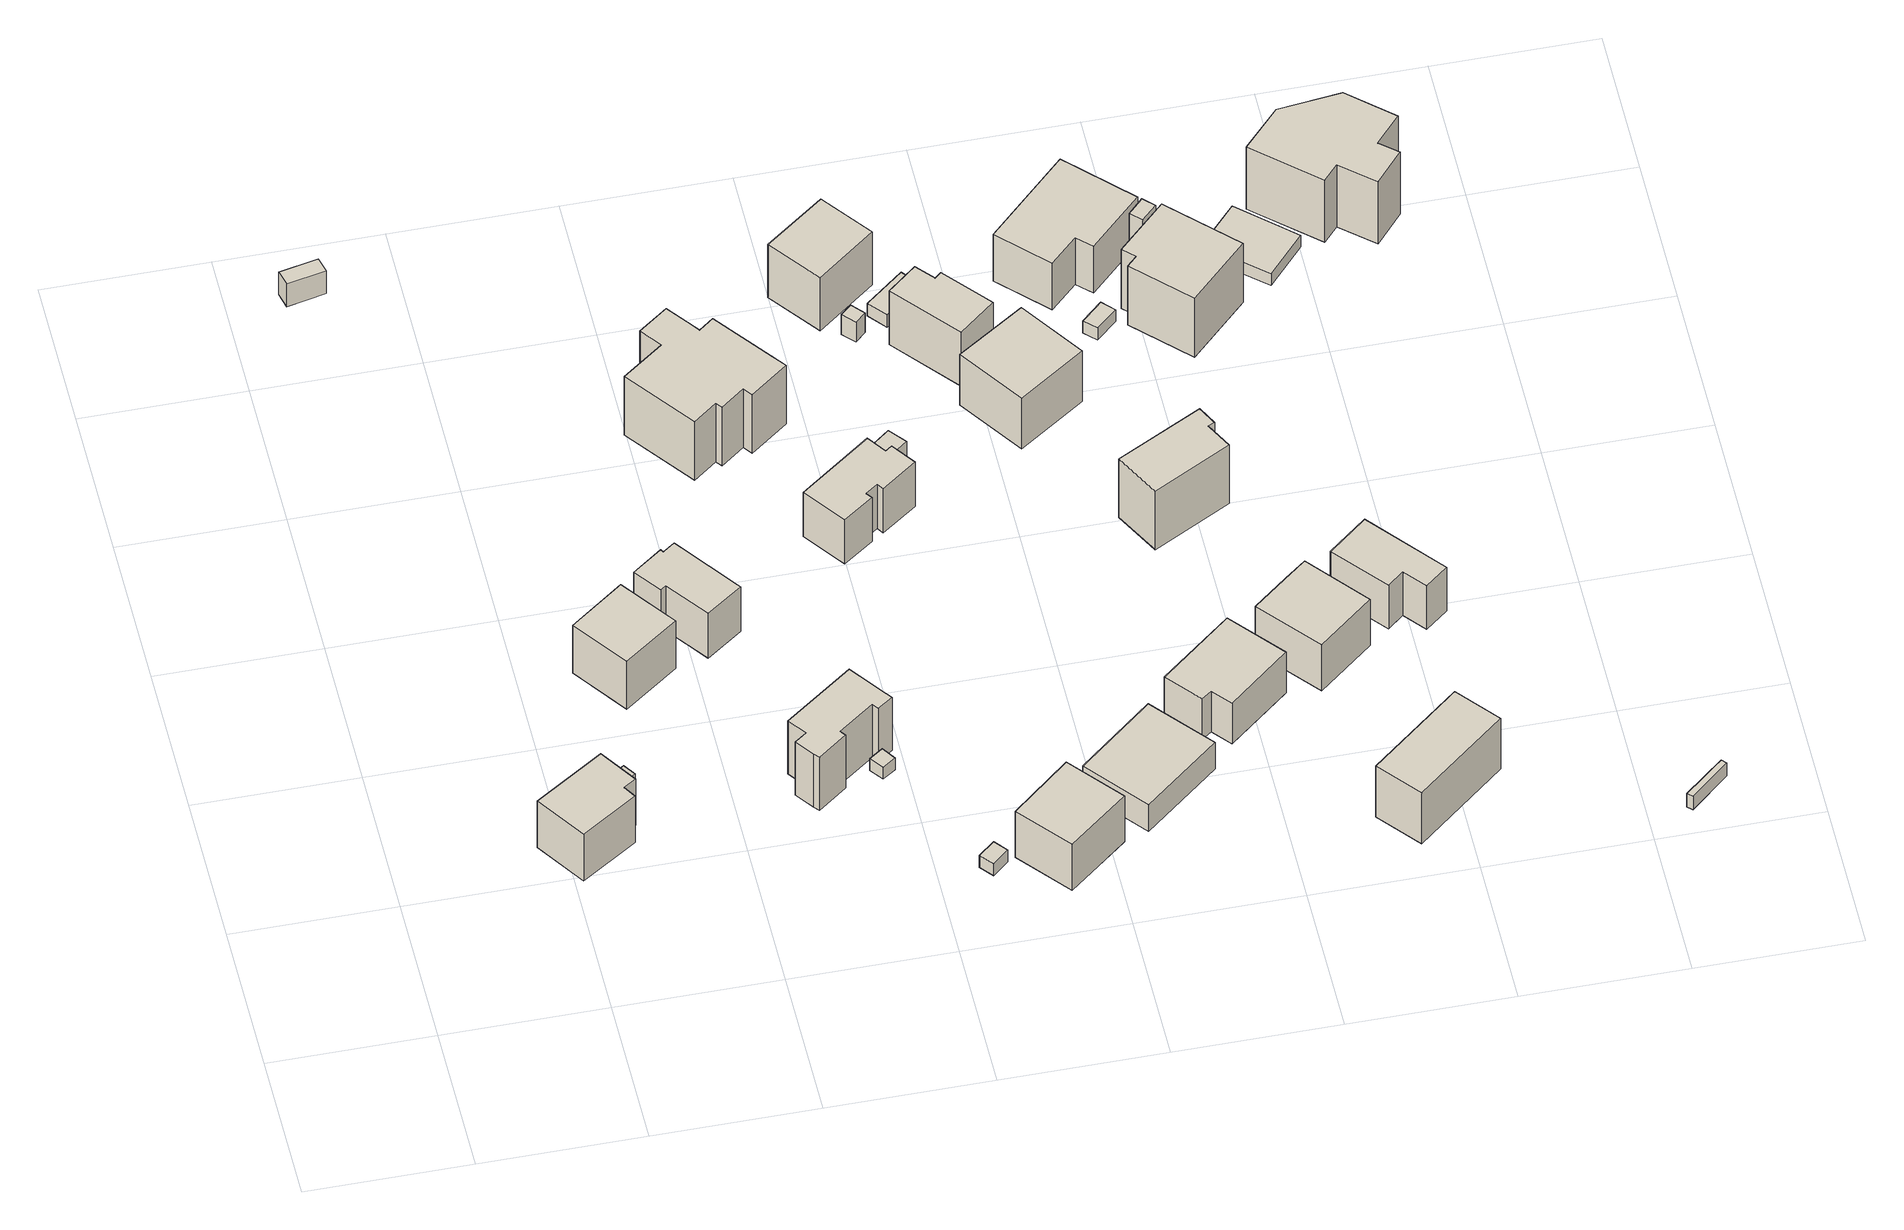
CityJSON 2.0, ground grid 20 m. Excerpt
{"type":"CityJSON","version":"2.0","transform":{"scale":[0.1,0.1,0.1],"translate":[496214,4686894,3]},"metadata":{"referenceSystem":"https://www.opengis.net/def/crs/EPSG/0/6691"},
"CityObjects":{
"building1":{"type":"Building","attributes":{"usage":"461","yearOfConstruction":"0001","measuredHeight":8.9,"storeysAboveGround":9999,"storeysBelowGround":9999,"BuildingDetailAttribute.siteArea":-9999,"BuildingDetailAttribute.totalFloorArea":-9999,"BuildingDetailAttribute.buildingFootprintArea":-9999,"BuildingDetailAttribute.buildingRoofEdgeArea":-9999,"BuildingDetailAttribute.buildingStructureOrgType":"9","BuildingDetailAttribute.fireproofStructureType":"1011","BuildingDetailAttribute.urbanPlanType":"21","BuildingDetailAttribute.areaClassificationType":"22","BuildingDetailAttribute.districtsAndZonesType":"99","BuildingDetailAttribute.landUseType":"231","BuildingDetailAttribute.buildingCoverageRate":-9999,"BuildingDetailAttribute.floorAreaRate":-9999,"BuildingDetailAttribute.specifiedBuildingCoverageRate":-9999,"BuildingDetailAttribute.specifiedFloorAreaRate":-9999,"BuildingDetailAttribute.surveyYear":2018,"BuildingIDAttribute.prefecture":"01","BuildingIDAttribute.city":"01205","RealEstateIDAttribute.realEstateIDOfBuilding":"4302001160782-0000","RealEstateIDAttribute.numberOfRealEstateIDOfLand":1,"RealEstateIDAttribute.realEstateIDOfLand":"4302001157925-0000","RealEstateIDAttribute.matchingScore":91},"geometry":[{"type":"Solid","lod":"1","boundaries":[[[[0,1,2,3,4,5]],[[4,6,7,5]],[[3,8,6,4]],[[2,9,8,3]],[[1,10,9,2]],[[0,11,10,1]],[[5,7,11,0]],[[6,8,9,10,11,7]]]]}]},
"building2":{"type":"Building","attributes":{"usage":"461","yearOfConstruction":"0001","measuredHeight":4.2,"storeysAboveGround":9999,"storeysBelowGround":9999,"BuildingDetailAttribute.siteArea":-9999,"BuildingDetailAttribute.totalFloorArea":-9999,"BuildingDetailAttribute.buildingFootprintArea":-9999,"BuildingDetailAttribute.buildingRoofEdgeArea":-9999,"BuildingDetailAttribute.buildingStructureOrgType":"9","BuildingDetailAttribute.fireproofStructureType":"1011","BuildingDetailAttribute.urbanPlanType":"21","BuildingDetailAttribute.areaClassificationType":"22","BuildingDetailAttribute.districtsAndZonesType":"99","BuildingDetailAttribute.landUseType":"231","BuildingDetailAttribute.buildingCoverageRate":-9999,"BuildingDetailAttribute.floorAreaRate":-9999,"BuildingDetailAttribute.specifiedBuildingCoverageRate":-9999,"BuildingDetailAttribute.specifiedFloorAreaRate":-9999,"BuildingDetailAttribute.surveyYear":2018,"BuildingIDAttribute.prefecture":"01","BuildingIDAttribute.city":"01205"},"geometry":[{"type":"Solid","lod":"1","boundaries":[[[[12,13,14,15]],[[14,16,17,15]],[[13,18,16,14]],[[12,19,18,13]],[[15,17,19,12]],[[16,18,19,17]]]]}]},
"building3":{"type":"Building","attributes":{"usage":"461","yearOfConstruction":"0001","measuredHeight":2.4,"storeysAboveGround":9999,"storeysBelowGround":9999,"BuildingDetailAttribute.siteArea":-9999,"BuildingDetailAttribute.totalFloorArea":-9999,"BuildingDetailAttribute.buildingFootprintArea":-9999,"BuildingDetailAttribute.buildingRoofEdgeArea":-9999,"BuildingDetailAttribute.buildingStructureOrgType":"9","BuildingDetailAttribute.fireproofStructureType":"1011","BuildingDetailAttribute.urbanPlanType":"21","BuildingDetailAttribute.areaClassificationType":"22","BuildingDetailAttribute.districtsAndZonesType":"99","BuildingDetailAttribute.landUseType":"231","BuildingDetailAttribute.buildingCoverageRate":-9999,"BuildingDetailAttribute.floorAreaRate":-9999,"BuildingDetailAttribute.specifiedBuildingCoverageRate":-9999,"BuildingDetailAttribute.specifiedFloorAreaRate":-9999,"BuildingDetailAttribute.surveyYear":2018,"BuildingIDAttribute.prefecture":"01","BuildingIDAttribute.city":"01205"},"geometry":[{"type":"Solid","lod":"1","boundaries":[[[[20,21,22,23]],[[22,24,25,23]],[[21,26,24,22]],[[20,27,26,21]],[[23,25,27,20]],[[24,26,27,25]]]]}]},
"building4":{"type":"Building","attributes":{"usage":"461","yearOfConstruction":"0001","measuredHeight":8.4,"storeysAboveGround":9999,"storeysBelowGround":9999,"BuildingDetailAttribute.siteArea":-9999,"BuildingDetailAttribute.totalFloorArea":-9999,"BuildingDetailAttribute.buildingFootprintArea":-9999,"BuildingDetailAttribute.buildingRoofEdgeArea":-9999,"BuildingDetailAttribute.buildingStructureOrgType":"9","BuildingDetailAttribute.fireproofStructureType":"1011","BuildingDetailAttribute.urbanPlanType":"21","BuildingDetailAttribute.areaClassificationType":"22","BuildingDetailAttribute.districtsAndZonesType":"99","BuildingDetailAttribute.landUseType":"231","BuildingDetailAttribute.buildingCoverageRate":-9999,"BuildingDetailAttribute.floorAreaRate":-9999,"BuildingDetailAttribute.specifiedBuildingCoverageRate":-9999,"BuildingDetailAttribute.specifiedFloorAreaRate":-9999,"BuildingDetailAttribute.surveyYear":2018,"BuildingIDAttribute.prefecture":"01","BuildingIDAttribute.city":"01205","RealEstateIDAttribute.realEstateIDOfBuilding":"4302001158354-0000","RealEstateIDAttribute.numberOfRealEstateIDOfLand":1,"RealEstateIDAttribute.realEstateIDOfLand":"4302001157916-0000","RealEstateIDAttribute.matchingScore":91},"geometry":[{"type":"Solid","lod":"1","boundaries":[[[[28,29,30,31]],[[30,32,33,31]],[[29,34,32,30]],[[28,35,34,29]],[[31,33,35,28]],[[32,34,35,33]]]]}]},
"building5":{"type":"Building","attributes":{"usage":"461","yearOfConstruction":"0001","measuredHeight":9,"storeysAboveGround":9999,"storeysBelowGround":9999,"BuildingDetailAttribute.siteArea":-9999,"BuildingDetailAttribute.totalFloorArea":-9999,"BuildingDetailAttribute.buildingFootprintArea":-9999,"BuildingDetailAttribute.buildingRoofEdgeArea":-9999,"BuildingDetailAttribute.buildingStructureOrgType":"9","BuildingDetailAttribute.fireproofStructureType":"1011","BuildingDetailAttribute.urbanPlanType":"21","BuildingDetailAttribute.areaClassificationType":"22","BuildingDetailAttribute.districtsAndZonesType":"99","BuildingDetailAttribute.landUseType":"231","BuildingDetailAttribute.buildingCoverageRate":-9999,"BuildingDetailAttribute.floorAreaRate":-9999,"BuildingDetailAttribute.specifiedBuildingCoverageRate":-9999,"BuildingDetailAttribute.specifiedFloorAreaRate":-9999,"BuildingDetailAttribute.surveyYear":2018,"BuildingIDAttribute.prefecture":"01","BuildingIDAttribute.city":"01205","RealEstateIDAttribute.realEstateIDOfBuilding":"4302001161252-0000","RealEstateIDAttribute.numberOfRealEstateIDOfLand":1,"RealEstateIDAttribute.realEstateIDOfLand":"4302001157917-0000","RealEstateIDAttribute.matchingScore":91},"geometry":[{"type":"Solid","lod":"1","boundaries":[[[[36,37,38,39,40,41,42,43]],[[42,44,45,43]],[[41,46,44,42]],[[40,47,46,41]],[[39,48,47,40]],[[38,49,48,39]],[[37,50,49,38]],[[36,51,50,37]],[[43,45,51,36]],[[44,46,47,48,49,50,51,45]]]]}]},
"building6":{"type":"Building","attributes":{"usage":"461","yearOfConstruction":"0001","measuredHeight":9.3,"storeysAboveGround":9999,"storeysBelowGround":9999,"BuildingDetailAttribute.siteArea":-9999,"BuildingDetailAttribute.totalFloorArea":-9999,"BuildingDetailAttribute.buildingFootprintArea":-9999,"BuildingDetailAttribute.buildingRoofEdgeArea":-9999,"BuildingDetailAttribute.buildingStructureOrgType":"9","BuildingDetailAttribute.fireproofStructureType":"1011","BuildingDetailAttribute.urbanPlanType":"21","BuildingDetailAttribute.areaClassificationType":"22","BuildingDetailAttribute.districtsAndZonesType":"99","BuildingDetailAttribute.landUseType":"231","BuildingDetailAttribute.buildingCoverageRate":-9999,"BuildingDetailAttribute.floorAreaRate":-9999,"BuildingDetailAttribute.specifiedBuildingCoverageRate":-9999,"BuildingDetailAttribute.specifiedFloorAreaRate":-9999,"BuildingDetailAttribute.surveyYear":2018,"BuildingIDAttribute.prefecture":"01","BuildingIDAttribute.city":"01205","RealEstateIDAttribute.realEstateIDOfBuilding":"4302001165234-0000","RealEstateIDAttribute.numberOfRealEstateIDOfLand":1,"RealEstateIDAttribute.realEstateIDOfLand":"4302001157906-0000","RealEstateIDAttribute.matchingScore":91},"geometry":[{"type":"Solid","lod":"1","boundaries":[[[[52,53,54,55,56,57,58,59,60,61,62,63]],[[62,64,65,63]],[[61,66,64,62]],[[60,67,66,61]],[[59,68,67,60]],[[58,69,68,59]],[[57,70,69,58]],[[56,71,70,57]],[[55,72,71,56]],[[54,73,72,55]],[[53,74,73,54]],[[52,75,74,53]],[[63,65,75,52]],[[64,66,67,68,69,70,71,72,73,74,75,65]]]]}]},
"building7":{"type":"Building","attributes":{"usage":"461","yearOfConstruction":"0001","measuredHeight":-9999,"storeysAboveGround":9999,"storeysBelowGround":9999,"BuildingDetailAttribute.siteArea":-9999,"BuildingDetailAttribute.totalFloorArea":-9999,"BuildingDetailAttribute.buildingFootprintArea":-9999,"BuildingDetailAttribute.buildingRoofEdgeArea":-9999,"BuildingDetailAttribute.buildingStructureOrgType":"9","BuildingDetailAttribute.fireproofStructureType":"1011","BuildingDetailAttribute.urbanPlanType":"21","BuildingDetailAttribute.areaClassificationType":"22","BuildingDetailAttribute.districtsAndZonesType":"99","BuildingDetailAttribute.landUseType":"231","BuildingDetailAttribute.buildingCoverageRate":-9999,"BuildingDetailAttribute.floorAreaRate":-9999,"BuildingDetailAttribute.specifiedBuildingCoverageRate":-9999,"BuildingDetailAttribute.specifiedFloorAreaRate":-9999,"BuildingDetailAttribute.surveyYear":2018,"BuildingIDAttribute.prefecture":"01","BuildingIDAttribute.city":"01205"},"geometry":[{"type":"Solid","lod":"1","boundaries":[[[[76,77,78,79]],[[78,80,81,79]],[[77,82,80,78]],[[76,83,82,77]],[[79,81,83,76]],[[80,82,83,81]]]]}]},
"building8":{"type":"Building","attributes":{"usage":"461","yearOfConstruction":"0001","measuredHeight":12.5,"storeysAboveGround":9999,"storeysBelowGround":9999,"BuildingDetailAttribute.siteArea":-9999,"BuildingDetailAttribute.totalFloorArea":-9999,"BuildingDetailAttribute.buildingFootprintArea":-9999,"BuildingDetailAttribute.buildingRoofEdgeArea":-9999,"BuildingDetailAttribute.buildingStructureOrgType":"9","BuildingDetailAttribute.fireproofStructureType":"1011","BuildingDetailAttribute.urbanPlanType":"21","BuildingDetailAttribute.areaClassificationType":"22","BuildingDetailAttribute.districtsAndZonesType":"99","BuildingDetailAttribute.landUseType":"231","BuildingDetailAttribute.buildingCoverageRate":-9999,"BuildingDetailAttribute.floorAreaRate":-9999,"BuildingDetailAttribute.specifiedBuildingCoverageRate":-9999,"BuildingDetailAttribute.specifiedFloorAreaRate":-9999,"BuildingDetailAttribute.surveyYear":2018,"BuildingIDAttribute.prefecture":"01","BuildingIDAttribute.city":"01205","RealEstateIDAttribute.realEstateIDOfBuilding":"4302001158705-0000","RealEstateIDAttribute.numberOfRealEstateIDOfLand":1,"RealEstateIDAttribute.realEstateIDOfLand":"4302001157919-0000","RealEstateIDAttribute.matchingScore":91},"geometry":[{"type":"Solid","lod":"1","boundaries":[[[[84,85,86,87,88,89,90,91,92,93,94,95,96,97]],[[96,98,99,97]],[[95,100,98,96]],[[94,101,100,95]],[[93,102,101,94]],[[92,103,102,93]],[[91,104,103,92]],[[90,105,104,91]],[[89,106,105,90]],[[88,107,106,89]],[[87,108,107,88]],[[86,109,108,87]],[[85,110,109,86]],[[84,111,110,85]],[[97,99,111,84]],[[98,100,101,102,103,104,105,106,107,108,109,110,111,99]]]]}]},
"building9":{"type":"Building","attributes":{"usage":"461","yearOfConstruction":"0001","measuredHeight":-9999,"storeysAboveGround":9999,"storeysBelowGround":9999,"BuildingDetailAttribute.siteArea":-9999,"BuildingDetailAttribute.totalFloorArea":-9999,"BuildingDetailAttribute.buildingFootprintArea":-9999,"BuildingDetailAttribute.buildingRoofEdgeArea":-9999,"BuildingDetailAttribute.buildingStructureOrgType":"9","BuildingDetailAttribute.fireproofStructureType":"1011","BuildingDetailAttribute.urbanPlanType":"21","BuildingDetailAttribute.areaClassificationType":"22","BuildingDetailAttribute.districtsAndZonesType":"99","BuildingDetailAttribute.landUseType":"231","BuildingDetailAttribute.buildingCoverageRate":-9999,"BuildingDetailAttribute.floorAreaRate":-9999,"BuildingDetailAttribute.specifiedBuildingCoverageRate":-9999,"BuildingDetailAttribute.specifiedFloorAreaRate":-9999,"BuildingDetailAttribute.surveyYear":2018,"BuildingIDAttribute.prefecture":"01","BuildingIDAttribute.city":"01205"},"geometry":[{"type":"Solid","lod":"1","boundaries":[[[[112,113,114,115]],[[114,116,117,115]],[[113,118,116,114]],[[112,119,118,113]],[[115,117,119,112]],[[116,118,119,117]]]]}]},
"building10":{"type":"Building","attributes":{"usage":"461","yearOfConstruction":"0001","measuredHeight":7.9,"storeysAboveGround":9999,"storeysBelowGround":9999,"BuildingDetailAttribute.siteArea":-9999,"BuildingDetailAttribute.totalFloorArea":-9999,"BuildingDetailAttribute.buildingFootprintArea":-9999,"BuildingDetailAttribute.buildingRoofEdgeArea":-9999,"BuildingDetailAttribute.buildingStructureOrgType":"9","BuildingDetailAttribute.fireproofStructureType":"1011","BuildingDetailAttribute.urbanPlanType":"21","BuildingDetailAttribute.areaClassificationType":"22","BuildingDetailAttribute.districtsAndZonesType":"99","BuildingDetailAttribute.landUseType":"231","BuildingDetailAttribute.buildingCoverageRate":-9999,"BuildingDetailAttribute.floorAreaRate":-9999,"BuildingDetailAttribute.specifiedBuildingCoverageRate":-9999,"BuildingDetailAttribute.specifiedFloorAreaRate":-9999,"BuildingDetailAttribute.surveyYear":2018,"BuildingIDAttribute.prefecture":"01","BuildingIDAttribute.city":"01205","RealEstateIDAttribute.realEstateIDOfBuilding":"4302001160848-0000","RealEstateIDAttribute.numberOfRealEstateIDOfLand":1,"RealEstateIDAttribute.realEstateIDOfLand":"4302001157918-0000","RealEstateIDAttribute.matchingScore":91},"geometry":[{"type":"Solid","lod":"1","boundaries":[[[[120,121,122,123,124,125,126,127,128,129]],[[128,130,131,129]],[[127,132,130,128]],[[126,133,132,127]],[[125,134,133,126]],[[124,135,134,125]],[[123,136,135,124]],[[122,137,136,123]],[[121,138,137,122]],[[120,139,138,121]],[[129,131,139,120]],[[130,132,133,134,135,136,137,138,139,131]]]]}]},
"building11":{"type":"Building","attributes":{"usage":"411","yearOfConstruction":2007,"measuredHeight":8.9,"storeysAboveGround":2,"storeysBelowGround":9999,"BuildingDetailAttribute.siteArea":262,"BuildingDetailAttribute.totalFloorArea":107,"BuildingDetailAttribute.buildingFootprintArea":68,"BuildingDetailAttribute.buildingRoofEdgeArea":77.2,"BuildingDetailAttribute.buildingStructureOrgType":"1","BuildingDetailAttribute.fireproofStructureType":"1003","BuildingDetailAttribute.urbanPlanType":"21","BuildingDetailAttribute.areaClassificationType":"22","BuildingDetailAttribute.districtsAndZonesType":"5","BuildingDetailAttribute.landUseType":"261","BuildingDetailAttribute.buildingCoverageRate":26,"BuildingDetailAttribute.floorAreaRate":41,"BuildingDetailAttribute.specifiedBuildingCoverageRate":60,"BuildingDetailAttribute.specifiedFloorAreaRate":200,"BuildingDetailAttribute.surveyYear":2018,"BuildingIDAttribute.prefecture":"01","BuildingIDAttribute.city":"01205","RealEstateIDAttribute.realEstateIDOfBuilding":"4302001142366-0000","RealEstateIDAttribute.numberOfRealEstateIDOfLand":1,"RealEstateIDAttribute.realEstateIDOfLand":"4302001139297-0000","RealEstateIDAttribute.matchingScore":96},"geometry":[{"type":"Solid","lod":"1","boundaries":[[[[140,141,142,143]],[[142,144,145,143]],[[141,146,144,142]],[[140,147,146,141]],[[143,145,147,140]],[[144,146,147,145]]]]}]},
"building12":{"type":"Building","attributes":{"usage":"461","yearOfConstruction":"0001","measuredHeight":-9999,"storeysAboveGround":9999,"storeysBelowGround":9999,"BuildingDetailAttribute.siteArea":-9999,"BuildingDetailAttribute.totalFloorArea":-9999,"BuildingDetailAttribute.buildingFootprintArea":-9999,"BuildingDetailAttribute.buildingRoofEdgeArea":-9999,"BuildingDetailAttribute.buildingStructureOrgType":"9","BuildingDetailAttribute.fireproofStructureType":"1011","BuildingDetailAttribute.urbanPlanType":"21","BuildingDetailAttribute.areaClassificationType":"22","BuildingDetailAttribute.districtsAndZonesType":"99","BuildingDetailAttribute.landUseType":"231","BuildingDetailAttribute.buildingCoverageRate":-9999,"BuildingDetailAttribute.floorAreaRate":-9999,"BuildingDetailAttribute.specifiedBuildingCoverageRate":-9999,"BuildingDetailAttribute.specifiedFloorAreaRate":-9999,"BuildingDetailAttribute.surveyYear":2018,"BuildingIDAttribute.prefecture":"01","BuildingIDAttribute.city":"01205"},"geometry":[{"type":"Solid","lod":"1","boundaries":[[[[148,149,150,151]],[[150,152,153,151]],[[149,154,152,150]],[[148,155,154,149]],[[151,153,155,148]],[[152,154,155,153]]]]}]},
"building13":{"type":"Building","attributes":{"usage":"461","yearOfConstruction":"0001","measuredHeight":3.3,"storeysAboveGround":9999,"storeysBelowGround":9999,"BuildingDetailAttribute.siteArea":-9999,"BuildingDetailAttribute.totalFloorArea":-9999,"BuildingDetailAttribute.buildingFootprintArea":-9999,"BuildingDetailAttribute.buildingRoofEdgeArea":-9999,"BuildingDetailAttribute.buildingStructureOrgType":"9","BuildingDetailAttribute.fireproofStructureType":"1011","BuildingDetailAttribute.urbanPlanType":"21","BuildingDetailAttribute.areaClassificationType":"22","BuildingDetailAttribute.districtsAndZonesType":"99","BuildingDetailAttribute.landUseType":"231","BuildingDetailAttribute.buildingCoverageRate":-9999,"BuildingDetailAttribute.floorAreaRate":-9999,"BuildingDetailAttribute.specifiedBuildingCoverageRate":-9999,"BuildingDetailAttribute.specifiedFloorAreaRate":-9999,"BuildingDetailAttribute.surveyYear":2018,"BuildingIDAttribute.prefecture":"01","BuildingIDAttribute.city":"01205"},"geometry":[{"type":"Solid","lod":"1","boundaries":[[[[156,157,158,159]],[[158,160,161,159]],[[157,162,160,158]],[[156,163,162,157]],[[159,161,163,156]],[[160,162,163,161]]]]}]},
"building14":{"type":"Building","attributes":{"usage":"411","yearOfConstruction":1996,"measuredHeight":3.5,"storeysAboveGround":1,"storeysBelowGround":9999,"BuildingDetailAttribute.siteArea":-9999,"BuildingDetailAttribute.totalFloorArea":15,"BuildingDetailAttribute.buildingFootprintArea":15,"BuildingDetailAttribute.buildingRoofEdgeArea":3.7,"BuildingDetailAttribute.buildingStructureOrgType":"3","BuildingDetailAttribute.fireproofStructureType":"1001","BuildingDetailAttribute.urbanPlanType":"21","BuildingDetailAttribute.areaClassificationType":"22","BuildingDetailAttribute.districtsAndZonesType":"5","BuildingDetailAttribute.landUseType":"261","BuildingDetailAttribute.buildingCoverageRate":-9999,"BuildingDetailAttribute.floorAreaRate":-9999,"BuildingDetailAttribute.specifiedBuildingCoverageRate":60,"BuildingDetailAttribute.specifiedFloorAreaRate":200,"BuildingDetailAttribute.surveyYear":2018,"LandSlideRiskAttribute.description":"1","LandSlideRiskAttribute.areaType":"1","BuildingIDAttribute.prefecture":"01","BuildingIDAttribute.city":"01205"},"geometry":[{"type":"Solid","lod":"1","boundaries":[[[[164,165,166,167]],[[166,168,169,167]],[[165,170,168,166]],[[164,171,170,165]],[[167,169,171,164]],[[168,170,171,169]]]]}]},
"building15":{"type":"Building","attributes":{"usage":"411","yearOfConstruction":1996,"measuredHeight":10.2,"storeysAboveGround":2,"storeysBelowGround":9999,"BuildingDetailAttribute.siteArea":186,"BuildingDetailAttribute.totalFloorArea":110,"BuildingDetailAttribute.buildingFootprintArea":68,"BuildingDetailAttribute.buildingRoofEdgeArea":70.9,"BuildingDetailAttribute.buildingStructureOrgType":"1","BuildingDetailAttribute.fireproofStructureType":"1003","BuildingDetailAttribute.urbanPlanType":"21","BuildingDetailAttribute.areaClassificationType":"22","BuildingDetailAttribute.districtsAndZonesType":"5","BuildingDetailAttribute.landUseType":"261","BuildingDetailAttribute.buildingCoverageRate":37,"BuildingDetailAttribute.floorAreaRate":59,"BuildingDetailAttribute.specifiedBuildingCoverageRate":60,"BuildingDetailAttribute.specifiedFloorAreaRate":200,"BuildingDetailAttribute.surveyYear":2018,"LandSlideRiskAttribute.description":"1","LandSlideRiskAttribute.areaType":"1","BuildingIDAttribute.prefecture":"01","BuildingIDAttribute.city":"01205","RealEstateIDAttribute.realEstateIDOfBuilding":"4302001106170-0000","RealEstateIDAttribute.numberOfRealEstateIDOfLand":1,"RealEstateIDAttribute.realEstateIDOfLand":"4302000085957-0000","RealEstateIDAttribute.matchingScore":92},"geometry":[{"type":"Solid","lod":"1","boundaries":[[[[172,173,174,175]],[[174,176,177,175]],[[173,178,176,174]],[[172,179,178,173]],[[175,177,179,172]],[[176,178,179,177]]]]}]},
"building16":{"type":"Building","attributes":{"usage":"411","yearOfConstruction":2007,"measuredHeight":5.8,"storeysAboveGround":1,"storeysBelowGround":9999,"BuildingDetailAttribute.siteArea":273,"BuildingDetailAttribute.totalFloorArea":107,"BuildingDetailAttribute.buildingFootprintArea":109,"BuildingDetailAttribute.buildingRoofEdgeArea":114.4,"BuildingDetailAttribute.buildingStructureOrgType":"1","BuildingDetailAttribute.fireproofStructureType":"1003","BuildingDetailAttribute.urbanPlanType":"21","BuildingDetailAttribute.areaClassificationType":"22","BuildingDetailAttribute.districtsAndZonesType":"5","BuildingDetailAttribute.landUseType":"261","BuildingDetailAttribute.buildingCoverageRate":40,"BuildingDetailAttribute.floorAreaRate":39,"BuildingDetailAttribute.specifiedBuildingCoverageRate":60,"BuildingDetailAttribute.specifiedFloorAreaRate":200,"BuildingDetailAttribute.surveyYear":2018,"BuildingIDAttribute.prefecture":"01","BuildingIDAttribute.city":"01205","RealEstateIDAttribute.realEstateIDOfBuilding":"4302001141996-0000","RealEstateIDAttribute.numberOfRealEstateIDOfLand":1,"RealEstateIDAttribute.realEstateIDOfLand":"4302001139298-0000","RealEstateIDAttribute.matchingScore":93},"geometry":[{"type":"Solid","lod":"1","boundaries":[[[[180,181,182,183]],[[182,184,185,183]],[[181,186,184,182]],[[180,187,186,181]],[[183,185,187,180]],[[184,186,187,185]]]]}]},
"building17":{"type":"Building","attributes":{"usage":"461","yearOfConstruction":"0001","measuredHeight":2.5,"storeysAboveGround":9999,"storeysBelowGround":9999,"BuildingDetailAttribute.siteArea":-9999,"BuildingDetailAttribute.totalFloorArea":-9999,"BuildingDetailAttribute.buildingFootprintArea":-9999,"BuildingDetailAttribute.buildingRoofEdgeArea":-9999,"BuildingDetailAttribute.buildingStructureOrgType":"9","BuildingDetailAttribute.fireproofStructureType":"1011","BuildingDetailAttribute.urbanPlanType":"21","BuildingDetailAttribute.areaClassificationType":"22","BuildingDetailAttribute.districtsAndZonesType":"99","BuildingDetailAttribute.landUseType":"231","BuildingDetailAttribute.buildingCoverageRate":-9999,"BuildingDetailAttribute.floorAreaRate":-9999,"BuildingDetailAttribute.specifiedBuildingCoverageRate":-9999,"BuildingDetailAttribute.specifiedFloorAreaRate":-9999,"BuildingDetailAttribute.surveyYear":2018,"LandSlideRiskAttribute.description":"1","LandSlideRiskAttribute.areaType":"1","BuildingIDAttribute.prefecture":"01","BuildingIDAttribute.city":"01205"},"geometry":[{"type":"Solid","lod":"1","boundaries":[[[[188,189,190,191]],[[190,192,193,191]],[[189,194,192,190]],[[188,195,194,189]],[[191,193,195,188]],[[192,194,195,193]]]]}]},
"building18":{"type":"Building","attributes":{"usage":"461","yearOfConstruction":"0001","measuredHeight":9.4,"storeysAboveGround":9999,"storeysBelowGround":9999,"BuildingDetailAttribute.siteArea":-9999,"BuildingDetailAttribute.totalFloorArea":-9999,"BuildingDetailAttribute.buildingFootprintArea":-9999,"BuildingDetailAttribute.buildingRoofEdgeArea":-9999,"BuildingDetailAttribute.buildingStructureOrgType":"9","BuildingDetailAttribute.fireproofStructureType":"1002","BuildingDetailAttribute.urbanPlanType":"21","BuildingDetailAttribute.areaClassificationType":"22","BuildingDetailAttribute.districtsAndZonesType":"99","BuildingDetailAttribute.landUseType":"231","BuildingDetailAttribute.buildingCoverageRate":-9999,"BuildingDetailAttribute.floorAreaRate":-9999,"BuildingDetailAttribute.specifiedBuildingCoverageRate":-9999,"BuildingDetailAttribute.specifiedFloorAreaRate":-9999,"BuildingDetailAttribute.surveyYear":2018,"LandSlideRiskAttribute.description":"1","LandSlideRiskAttribute.areaType":"1","BuildingIDAttribute.prefecture":"01","BuildingIDAttribute.city":"01205","RealEstateIDAttribute.realEstateIDOfBuilding":"4302001106461-0000","RealEstateIDAttribute.numberOfRealEstateIDOfLand":1,"RealEstateIDAttribute.realEstateIDOfLand":"4302001104388-0000","RealEstateIDAttribute.matchingScore":90},"geometry":[{"type":"Solid","lod":"1","boundaries":[[[[196,197,198,199,200,201]],[[200,202,203,201]],[[199,204,202,200]],[[198,205,204,199]],[[197,206,205,198]],[[196,207,206,197]],[[201,203,207,196]],[[202,204,205,206,207,203]]]]}]},
"building19":{"type":"Building","attributes":{"usage":"411","yearOfConstruction":1996,"measuredHeight":10.2,"storeysAboveGround":2,"storeysBelowGround":9999,"BuildingDetailAttribute.siteArea":187,"BuildingDetailAttribute.totalFloorArea":155,"BuildingDetailAttribute.buildingFootprintArea":70,"BuildingDetailAttribute.buildingRoofEdgeArea":95.6,"BuildingDetailAttribute.buildingStructureOrgType":"2","BuildingDetailAttribute.fireproofStructureType":"1002","BuildingDetailAttribute.urbanPlanType":"21","BuildingDetailAttribute.areaClassificationType":"22","BuildingDetailAttribute.districtsAndZonesType":"5","BuildingDetailAttribute.landUseType":"261","BuildingDetailAttribute.buildingCoverageRate":37,"BuildingDetailAttribute.floorAreaRate":83,"BuildingDetailAttribute.specifiedBuildingCoverageRate":60,"BuildingDetailAttribute.specifiedFloorAreaRate":200,"BuildingDetailAttribute.surveyYear":2018,"BuildingIDAttribute.prefecture":"01","BuildingIDAttribute.city":"01205","RealEstateIDAttribute.realEstateIDOfBuilding":"4302001106237-0000","RealEstateIDAttribute.numberOfRealEstateIDOfLand":1,"RealEstateIDAttribute.realEstateIDOfLand":"4302001104389-0000","RealEstateIDAttribute.matchingScore":94},"geometry":[{"type":"Solid","lod":"1","boundaries":[[[[208,209,210,211]],[[210,212,213,211]],[[209,214,212,210]],[[208,215,214,209]],[[211,213,215,208]],[[212,214,215,213]]]]}]},
"building20":{"type":"Building","attributes":{"usage":"411","yearOfConstruction":2006,"measuredHeight":8,"storeysAboveGround":2,"storeysBelowGround":9999,"BuildingDetailAttribute.siteArea":266,"BuildingDetailAttribute.totalFloorArea":126,"BuildingDetailAttribute.buildingFootprintArea":76,"BuildingDetailAttribute.buildingRoofEdgeArea":92.2,"BuildingDetailAttribute.buildingStructureOrgType":"1","BuildingDetailAttribute.fireproofStructureType":"1003","BuildingDetailAttribute.urbanPlanType":"21","BuildingDetailAttribute.areaClassificationType":"22","BuildingDetailAttribute.districtsAndZonesType":"5","BuildingDetailAttribute.landUseType":"261","BuildingDetailAttribute.buildingCoverageRate":29,"BuildingDetailAttribute.floorAreaRate":47,"BuildingDetailAttribute.specifiedBuildingCoverageRate":60,"BuildingDetailAttribute.specifiedFloorAreaRate":200,"BuildingDetailAttribute.surveyYear":2018,"BuildingIDAttribute.prefecture":"01","BuildingIDAttribute.city":"01205","RealEstateIDAttribute.realEstateIDOfBuilding":"4302001141496-0000","RealEstateIDAttribute.numberOfRealEstateIDOfLand":1,"RealEstateIDAttribute.realEstateIDOfLand":"4302001139299-0000","RealEstateIDAttribute.matchingScore":97},"geometry":[{"type":"Solid","lod":"1","boundaries":[[[[216,217,218,219,220,221]],[[220,222,223,221]],[[219,224,222,220]],[[218,225,224,219]],[[217,226,225,218]],[[216,227,226,217]],[[221,223,227,216]],[[222,224,225,226,227,223]]]]}]},
"building21":{"type":"Building","attributes":{"usage":"461","yearOfConstruction":"0001","measuredHeight":11.1,"storeysAboveGround":9999,"storeysBelowGround":9999,"BuildingDetailAttribute.siteArea":-9999,"BuildingDetailAttribute.totalFloorArea":-9999,"BuildingDetailAttribute.buildingFootprintArea":-9999,"BuildingDetailAttribute.buildingRoofEdgeArea":-9999,"BuildingDetailAttribute.buildingStructureOrgType":"9","BuildingDetailAttribute.fireproofStructureType":"1011","BuildingDetailAttribute.urbanPlanType":"21","BuildingDetailAttribute.areaClassificationType":"22","BuildingDetailAttribute.districtsAndZonesType":"99","BuildingDetailAttribute.landUseType":"231","BuildingDetailAttribute.buildingCoverageRate":-9999,"BuildingDetailAttribute.floorAreaRate":-9999,"BuildingDetailAttribute.specifiedBuildingCoverageRate":-9999,"BuildingDetailAttribute.specifiedFloorAreaRate":-9999,"BuildingDetailAttribute.surveyYear":2018,"BuildingIDAttribute.prefecture":"01","BuildingIDAttribute.city":"01205","RealEstateIDAttribute.realEstateIDOfBuilding":"4302001160536-0000","RealEstateIDAttribute.numberOfRealEstateIDOfLand":1,"RealEstateIDAttribute.realEstateIDOfLand":"4302001157910-0000","RealEstateIDAttribute.matchingScore":91},"geometry":[{"type":"Solid","lod":"1","boundaries":[[[[228,229,230,231,232,233]],[[232,234,235,233]],[[231,236,234,232]],[[230,237,236,231]],[[229,238,237,230]],[[228,239,238,229]],[[233,235,239,228]],[[234,236,237,238,239,235]]]]}]},
"building22":{"type":"Building","attributes":{"usage":"461","yearOfConstruction":"0001","measuredHeight":-9999,"storeysAboveGround":9999,"storeysBelowGround":9999,"BuildingDetailAttribute.siteArea":-9999,"BuildingDetailAttribute.totalFloorArea":-9999,"BuildingDetailAttribute.buildingFootprintArea":-9999,"BuildingDetailAttribute.buildingRoofEdgeArea":-9999,"BuildingDetailAttribute.buildingStructureOrgType":"9","BuildingDetailAttribute.fireproofStructureType":"1011","BuildingDetailAttribute.urbanPlanType":"21","BuildingDetailAttribute.areaClassificationType":"22","BuildingDetailAttribute.districtsAndZonesType":"99","BuildingDetailAttribute.landUseType":"231","BuildingDetailAttribute.buildingCoverageRate":-9999,"BuildingDetailAttribute.floorAreaRate":-9999,"BuildingDetailAttribute.specifiedBuildingCoverageRate":-9999,"BuildingDetailAttribute.specifiedFloorAreaRate":-9999,"BuildingDetailAttribute.surveyYear":2018,"BuildingIDAttribute.prefecture":"01","BuildingIDAttribute.city":"01205"},"geometry":[{"type":"Solid","lod":"1","boundaries":[[[[240,241,242,243]],[[242,244,245,243]],[[241,246,244,242]],[[240,247,246,241]],[[243,245,247,240]],[[244,246,247,245]]]]}]},
"building23":{"type":"Building","attributes":{"usage":"411","yearOfConstruction":2009,"measuredHeight":8.2,"storeysAboveGround":2,"storeysBelowGround":9999,"BuildingDetailAttribute.siteArea":267,"BuildingDetailAttribute.totalFloorArea":150,"BuildingDetailAttribute.buildingFootprintArea":81,"BuildingDetailAttribute.buildingRoofEdgeArea":78.6,"BuildingDetailAttribute.buildingStructureOrgType":"1","BuildingDetailAttribute.fireproofStructureType":"1003","BuildingDetailAttribute.urbanPlanType":"21","BuildingDetailAttribute.areaClassificationType":"22","BuildingDetailAttribute.districtsAndZonesType":"5","BuildingDetailAttribute.landUseType":"261","BuildingDetailAttribute.buildingCoverageRate":30,"BuildingDetailAttribute.floorAreaRate":56,"BuildingDetailAttribute.specifiedBuildingCoverageRate":60,"BuildingDetailAttribute.specifiedFloorAreaRate":200,"BuildingDetailAttribute.surveyYear":2018,"BuildingIDAttribute.prefecture":"01","BuildingIDAttribute.city":"01205","RealEstateIDAttribute.realEstateIDOfBuilding":"4302001147084-0000","RealEstateIDAttribute.numberOfRealEstateIDOfLand":1,"RealEstateIDAttribute.realEstateIDOfLand":"4302001139300-0000","RealEstateIDAttribute.matchingScore":93},"geometry":[{"type":"Solid","lod":"1","boundaries":[[[[248,249,250,251,252]],[[251,253,254,252]],[[250,255,253,251]],[[249,256,255,250]],[[248,257,256,249]],[[252,254,257,248]],[[253,255,256,257,254]]]]}]},
"building24":{"type":"Building","attributes":{"usage":"461","yearOfConstruction":"0001","measuredHeight":7.4,"storeysAboveGround":9999,"storeysBelowGround":9999,"BuildingDetailAttribute.siteArea":-9999,"BuildingDetailAttribute.totalFloorArea":-9999,"BuildingDetailAttribute.buildingFootprintArea":-9999,"BuildingDetailAttribute.buildingRoofEdgeArea":-9999,"BuildingDetailAttribute.buildingStructureOrgType":"9","BuildingDetailAttribute.fireproofStructureType":"1011","BuildingDetailAttribute.urbanPlanType":"21","BuildingDetailAttribute.areaClassificationType":"22","BuildingDetailAttribute.districtsAndZonesType":"99","BuildingDetailAttribute.landUseType":"231","BuildingDetailAttribute.buildingCoverageRate":-9999,"BuildingDetailAttribute.floorAreaRate":-9999,"BuildingDetailAttribute.specifiedBuildingCoverageRate":-9999,"BuildingDetailAttribute.specifiedFloorAreaRate":-9999,"BuildingDetailAttribute.surveyYear":2018,"BuildingIDAttribute.prefecture":"01","BuildingIDAttribute.city":"01205"},"geometry":[{"type":"Solid","lod":"1","boundaries":[[[[258,259,260,261]],[[260,262,263,261]],[[259,264,262,260]],[[258,265,264,259]],[[261,263,265,258]],[[262,264,265,263]]]]}]},
"building25":{"type":"Building","attributes":{"usage":"411","yearOfConstruction":1995,"measuredHeight":12.6,"storeysAboveGround":2,"storeysBelowGround":9999,"BuildingDetailAttribute.siteArea":266,"BuildingDetailAttribute.totalFloorArea":144,"BuildingDetailAttribute.buildingFootprintArea":110,"BuildingDetailAttribute.buildingRoofEdgeArea":131.7,"BuildingDetailAttribute.buildingStructureOrgType":"1","BuildingDetailAttribute.fireproofStructureType":"1003","BuildingDetailAttribute.urbanPlanType":"21","BuildingDetailAttribute.areaClassificationType":"22","BuildingDetailAttribute.districtsAndZonesType":"5","BuildingDetailAttribute.landUseType":"261","BuildingDetailAttribute.buildingCoverageRate":41,"BuildingDetailAttribute.floorAreaRate":54,"BuildingDetailAttribute.specifiedBuildingCoverageRate":60,"BuildingDetailAttribute.specifiedFloorAreaRate":200,"BuildingDetailAttribute.surveyYear":2018,"LandSlideRiskAttribute.description":"1","LandSlideRiskAttribute.areaType":"1","BuildingIDAttribute.prefecture":"01","BuildingIDAttribute.city":"01205","RealEstateIDAttribute.realEstateIDOfBuilding":"4302001105709-0000","RealEstateIDAttribute.numberOfRealEstateIDOfLand":1,"RealEstateIDAttribute.realEstateIDOfLand":"4302001104383-0000","RealEstateIDAttribute.matchingScore":95},"geometry":[{"type":"Solid","lod":"1","boundaries":[[[[266,267,268,269,270,271]],[[270,272,273,271]],[[269,274,272,270]],[[268,275,274,269]],[[267,276,275,268]],[[266,277,276,267]],[[271,273,277,266]],[[272,274,275,276,277,273]]]]}]},
"building26":{"type":"Building","attributes":{"usage":"411","yearOfConstruction":2007,"measuredHeight":9.1,"storeysAboveGround":2,"storeysBelowGround":9999,"BuildingDetailAttribute.siteArea":210,"BuildingDetailAttribute.totalFloorArea":142,"BuildingDetailAttribute.buildingFootprintArea":84,"BuildingDetailAttribute.buildingRoofEdgeArea":95.2,"BuildingDetailAttribute.buildingStructureOrgType":"1","BuildingDetailAttribute.fireproofStructureType":"1003","BuildingDetailAttribute.urbanPlanType":"21","BuildingDetailAttribute.areaClassificationType":"22","BuildingDetailAttribute.districtsAndZonesType":"5","BuildingDetailAttribute.landUseType":"261","BuildingDetailAttribute.buildingCoverageRate":40,"BuildingDetailAttribute.floorAreaRate":68,"BuildingDetailAttribute.specifiedBuildingCoverageRate":60,"BuildingDetailAttribute.specifiedFloorAreaRate":200,"BuildingDetailAttribute.surveyYear":2018,"BuildingIDAttribute.prefecture":"01","BuildingIDAttribute.city":"01205","RealEstateIDAttribute.realEstateIDOfBuilding":"4302001142674-0000","RealEstateIDAttribute.numberOfRealEstateIDOfLand":1,"RealEstateIDAttribute.realEstateIDOfLand":"4302001139305-0000","RealEstateIDAttribute.matchingScore":95},"geometry":[{"type":"Solid","lod":"1","boundaries":[[[[278,279,280,281]],[[280,282,283,281]],[[279,284,282,280]],[[278,285,284,279]],[[281,283,285,278]],[[282,284,285,283]]]]}]},
"building27":{"type":"Building","attributes":{"usage":"411","yearOfConstruction":1995,"measuredHeight":11.5,"storeysAboveGround":2,"storeysBelowGround":9999,"BuildingDetailAttribute.siteArea":266,"BuildingDetailAttribute.totalFloorArea":150,"BuildingDetailAttribute.buildingFootprintArea":91,"BuildingDetailAttribute.buildingRoofEdgeArea":105,"BuildingDetailAttribute.buildingStructureOrgType":"1","BuildingDetailAttribute.fireproofStructureType":"1003","BuildingDetailAttribute.urbanPlanType":"21","BuildingDetailAttribute.areaClassificationType":"22","BuildingDetailAttribute.districtsAndZonesType":"5","BuildingDetailAttribute.landUseType":"261","BuildingDetailAttribute.buildingCoverageRate":34,"BuildingDetailAttribute.floorAreaRate":56,"BuildingDetailAttribute.specifiedBuildingCoverageRate":60,"BuildingDetailAttribute.specifiedFloorAreaRate":200,"BuildingDetailAttribute.surveyYear":2018,"BuildingIDAttribute.prefecture":"01","BuildingIDAttribute.city":"01205","RealEstateIDAttribute.realEstateIDOfBuilding":"4302001105374-0000","RealEstateIDAttribute.numberOfRealEstateIDOfLand":1,"RealEstateIDAttribute.realEstateIDOfLand":"4302001104384-0000","RealEstateIDAttribute.matchingScore":95},"geometry":[{"type":"Solid","lod":"1","boundaries":[[[[286,287,288,289,290,291]],[[290,292,293,291]],[[289,294,292,290]],[[288,295,294,289]],[[287,296,295,288]],[[286,297,296,287]],[[291,293,297,286]],[[292,294,295,296,297,293]]]]}]},
"building28":{"type":"Building","attributes":{"usage":"461","yearOfConstruction":"0001","measuredHeight":8.1,"storeysAboveGround":9999,"storeysBelowGround":9999,"BuildingDetailAttribute.siteArea":-9999,"BuildingDetailAttribute.totalFloorArea":-9999,"BuildingDetailAttribute.buildingFootprintArea":-9999,"BuildingDetailAttribute.buildingRoofEdgeArea":-9999,"BuildingDetailAttribute.buildingStructureOrgType":"9","BuildingDetailAttribute.fireproofStructureType":"1011","BuildingDetailAttribute.urbanPlanType":"21","BuildingDetailAttribute.areaClassificationType":"22","BuildingDetailAttribute.districtsAndZonesType":"99","BuildingDetailAttribute.landUseType":"231","BuildingDetailAttribute.buildingCoverageRate":-9999,"BuildingDetailAttribute.floorAreaRate":-9999,"BuildingDetailAttribute.specifiedBuildingCoverageRate":-9999,"BuildingDetailAttribute.specifiedFloorAreaRate":-9999,"BuildingDetailAttribute.surveyYear":2018,"BuildingIDAttribute.prefecture":"01","BuildingIDAttribute.city":"01205"},"geometry":[{"type":"Solid","lod":"1","boundaries":[[[[298,299,300,301]],[[300,302,303,301]],[[299,304,302,300]],[[298,305,304,299]],[[301,303,305,298]],[[302,304,305,303]]]]}]},
"building29":{"type":"Building","attributes":{"usage":"411","yearOfConstruction":2007,"measuredHeight":8.3,"storeysAboveGround":2,"storeysBelowGround":9999,"BuildingDetailAttribute.siteArea":338,"BuildingDetailAttribute.totalFloorArea":110,"BuildingDetailAttribute.buildingFootprintArea":67,"BuildingDetailAttribute.buildingRoofEdgeArea":65,"BuildingDetailAttribute.buildingStructureOrgType":"1","BuildingDetailAttribute.fireproofStructureType":"1003","BuildingDetailAttribute.urbanPlanType":"21","BuildingDetailAttribute.areaClassificationType":"22","BuildingDetailAttribute.districtsAndZonesType":"5","BuildingDetailAttribute.landUseType":"261","BuildingDetailAttribute.buildingCoverageRate":20,"BuildingDetailAttribute.floorAreaRate":33,"BuildingDetailAttribute.specifiedBuildingCoverageRate":60,"BuildingDetailAttribute.specifiedFloorAreaRate":200,"BuildingDetailAttribute.surveyYear":2018,"BuildingIDAttribute.prefecture":"01","BuildingIDAttribute.city":"01205","RealEstateIDAttribute.realEstateIDOfBuilding":"4302001144030-0000","RealEstateIDAttribute.numberOfRealEstateIDOfLand":1,"RealEstateIDAttribute.realEstateIDOfLand":"4302001139301-0000","RealEstateIDAttribute.matchingScore":91},"geometry":[{"type":"Solid","lod":"1","boundaries":[[[[306,307,308,309,310,311]],[[310,312,313,311]],[[309,314,312,310]],[[308,315,314,309]],[[307,316,315,308]],[[306,317,316,307]],[[311,313,317,306]],[[312,314,315,316,317,313]]]]}]},
"building30":{"type":"Building","attributes":{"usage":"461","yearOfConstruction":"0001","measuredHeight":-9999,"storeysAboveGround":9999,"storeysBelowGround":9999,"BuildingDetailAttribute.siteArea":-9999,"BuildingDetailAttribute.totalFloorArea":-9999,"BuildingDetailAttribute.buildingFootprintArea":-9999,"BuildingDetailAttribute.buildingRoofEdgeArea":-9999,"BuildingDetailAttribute.buildingStructureOrgType":"9","BuildingDetailAttribute.fireproofStructureType":"1011","BuildingDetailAttribute.urbanPlanType":"21","BuildingDetailAttribute.areaClassificationType":"22","BuildingDetailAttribute.districtsAndZonesType":"99","BuildingDetailAttribute.landUseType":"231","BuildingDetailAttribute.buildingCoverageRate":-9999,"BuildingDetailAttribute.floorAreaRate":-9999,"BuildingDetailAttribute.specifiedBuildingCoverageRate":-9999,"BuildingDetailAttribute.specifiedFloorAreaRate":-9999,"BuildingDetailAttribute.surveyYear":2018,"BuildingIDAttribute.prefecture":"01","BuildingIDAttribute.city":"01205"},"geometry":[{"type":"Solid","lod":"1","boundaries":[[[[318,319,320,321]],[[320,322,323,321]],[[319,324,322,320]],[[318,325,324,319]],[[321,323,325,318]],[[322,324,325,323]]]]}]},
"building31":{"type":"Building","attributes":{"usage":"461","yearOfConstruction":"0001","measuredHeight":2.5,"storeysAboveGround":9999,"storeysBelowGround":9999,"BuildingDetailAttribute.siteArea":-9999,"BuildingDetailAttribute.totalFloorArea":-9999,"BuildingDetailAttribute.buildingFootprintArea":-9999,"BuildingDetailAttribute.buildingRoofEdgeArea":-9999,"BuildingDetailAttribute.buildingStructureOrgType":"9","BuildingDetailAttribute.fireproofStructureType":"1011","BuildingDetailAttribute.urbanPlanType":"21","BuildingDetailAttribute.areaClassificationType":"22","BuildingDetailAttribute.districtsAndZonesType":"99","BuildingDetailAttribute.landUseType":"231","BuildingDetailAttribute.buildingCoverageRate":-9999,"BuildingDetailAttribute.floorAreaRate":-9999,"BuildingDetailAttribute.specifiedBuildingCoverageRate":-9999,"BuildingDetailAttribute.specifiedFloorAreaRate":-9999,"BuildingDetailAttribute.surveyYear":2018,"TsunamiRiskAttribute.description":"1","TsunamiRiskAttribute.rank":"3","TsunamiRiskAttribute.depth":3.08,"BuildingIDAttribute.prefecture":"01","BuildingIDAttribute.city":"01205"},"geometry":[{"type":"Solid","lod":"1","boundaries":[[[[326,327,328,329]],[[328,330,331,329]],[[327,332,330,328]],[[326,333,332,327]],[[329,331,333,326]],[[330,332,333,331]]]]}]},
"building32":{"type":"Building","attributes":{"usage":"411","yearOfConstruction":1997,"measuredHeight":15.2,"storeysAboveGround":2,"storeysBelowGround":9999,"BuildingDetailAttribute.siteArea":935,"BuildingDetailAttribute.totalFloorArea":192,"BuildingDetailAttribute.buildingFootprintArea":119,"BuildingDetailAttribute.buildingRoofEdgeArea":150.4,"BuildingDetailAttribute.buildingStructureOrgType":"1","BuildingDetailAttribute.fireproofStructureType":"1003","BuildingDetailAttribute.urbanPlanType":"21","BuildingDetailAttribute.areaClassificationType":"22","BuildingDetailAttribute.districtsAndZonesType":"5","BuildingDetailAttribute.landUseType":"261","BuildingDetailAttribute.buildingCoverageRate":13,"BuildingDetailAttribute.floorAreaRate":21,"BuildingDetailAttribute.specifiedBuildingCoverageRate":60,"BuildingDetailAttribute.specifiedFloorAreaRate":200,"BuildingDetailAttribute.surveyYear":2018,"BuildingIDAttribute.prefecture":"01","BuildingIDAttribute.city":"01205","RealEstateIDAttribute.realEstateIDOfBuilding":"4302001109909-0000","RealEstateIDAttribute.numberOfRealEstateIDOfLand":2,"RealEstateIDAttribute.realEstateIDOfLand":"4302001104385-0000","RealEstateIDAttribute.matchingScore":97},"geometry":[{"type":"Solid","lod":"1","boundaries":[[[[334,335,336,337,338,339,340,341,342]],[[341,343,344,342]],[[340,345,343,341]],[[339,346,345,340]],[[338,347,346,339]],[[337,348,347,338]],[[336,349,348,337]],[[335,350,349,336]],[[334,351,350,335]],[[342,344,351,334]],[[343,345,346,347,348,349,350,351,344]]]]}]}
},
"vertices":[
[226,178,150],[256,132,150],[241,122,150],[250,107,150],[181,62,150],[141,123,150],[181,62,228],[141,123,228],[250,107,228],[241,122,228],[256,132,228],[226,178,228],
[51,870,313],[56,850,313],[8,840,313],[3,860,313],[8,840,351],[3,860,351],[56,850,351],[51,870,351],
[267,185,155],[245,171,155],[236,186,155],[257,200,155],[236,186,177],[257,200,177],[245,171,177],[267,185,177],
[348,342,165],[281,293,165],[233,360,165],[299,409,165],[233,360,245],[299,409,245],[281,293,245],[348,342,245],
[430,377,170],[386,345,170],[348,396,170],[341,391,170],[317,424,170],[354,451,170],[356,447,170],[371,458,170],[356,447,245],[371,458,245],[354,451,245],[317,424,245],[341,391,245],[348,396,245],[386,345,245],[430,377,245],
[566,200,130],[547,187,130],[542,194,130],[498,162,130],[503,155,130],[467,128,130],[461,135,130],[445,157,130],[460,168,130],[444,190,130],[528,252,130],[560,208,130],[528,252,219],[560,208,219],[444,190,219],[460,168,219],[445,157,219],[461,135,219],[467,128,219],[503,155,219],[498,162,219],[542,194,219],[547,187,219],[566,200,219],
[562,166,135],[546,155,135],[534,171,135],[551,183,135],[534,171,155],[551,183,155],[546,155,155],[562,166,155],
[458,723,197],[476,737,197],[528,668,197],[542,650,197],[495,614,197],[487,625,197],[458,603,197],[452,610,197],[423,588,197],[360,672,197],[411,710,197],[392,736,197],[428,763,197],[447,738,197],[428,763,295],[447,738,295],[392,736,295],[411,710,295],[360,672,295],[423,588,295],[452,610,295],[458,603,295],[487,625,295],[495,614,295],[542,650,295],[528,668,295],[476,737,295],[458,723,295],
[649,43,70],[636,59,70],[656,76,70],[669,60,70],[656,76,90],[669,60,90],[636,59,90],[649,43,90],
[529,501,172],[617,566,172],[633,543,172],[641,549,172],[662,519,172],[618,487,172],[613,495,172],[598,484,172],[603,477,172],[566,450,172],[603,477,246],[566,450,246],[598,484,246],[613,495,246],[618,487,246],[662,519,246],[641,549,246],[633,543,246],[617,566,246],[529,501,246],
[751,128,68],[804,64,68],[731,4,68],[679,67,68],[731,4,145],[679,67,145],[804,64,145],[751,128,145],
[793,122,69],[780,112,69],[763,133,69],[776,143,69],[763,133,89],[776,143,89],[780,112,89],[793,122,89],
[638,565,175],[622,586,175],[650,608,175],[667,587,175],[650,608,206],[667,587,206],[622,586,206],[638,565,206],
[652,788,159],[638,803,159],[652,815,159],[665,800,159],[652,815,192],[665,800,192],[638,803,192],[652,788,192],
[690,876,151],[618,820,151],[571,882,151],[644,937,151],[571,882,240],[644,937,240],[618,820,240],[690,876,240],
[927,151,67],[834,74,67],[774,147,67],[866,224,67],[774,147,112],[866,224,112],[834,74,112],[927,151,112],
[693,812,148],[675,834,148],[722,872,148],[740,850,148],[722,872,169],[740,850,169],[675,834,169],[693,812,169],
[745,796,146],[753,803,146],[801,746,146],[756,709,146],[690,788,146],[726,818,146],[690,788,236],[726,818,236],[756,709,236],[801,746,236],[753,803,236],[745,796,236],
[885,661,142],[803,605,142],[749,685,142],[832,740,142],[749,685,227],[832,740,227],[803,605,227],[885,661,227],
[976,313,66],[1030,248,66],[954,185,66],[935,208,66],[923,199,66],[888,240,66],[923,199,134],[888,240,134],[935,208,134],[954,185,134],[1030,248,134],[976,313,134],
[999,565,109],[1011,541,109],[1003,537,109],[1020,504,109],[924,453,109],[894,510,109],[924,453,207],[894,510,207],[1020,504,207],[1003,537,207],[1011,541,207],[999,565,207],
[934,789,139],[948,774,139],[922,751,139],[908,765,139],[922,751,159],[908,765,159],[948,774,159],[934,789,159],
[1078,372,65],[1138,299,65],[1070,243,65],[1009,316,65],[1052,351,65],[1009,316,142],[1052,351,142],[1070,243,142],[1138,299,142],[1078,372,142],
[1038,367,68],[1064,388,68],[1078,372,68],[1052,351,68],[1078,372,94],[1052,351,94],[1064,388,94],[1038,367,94],
[939,849,108],[921,866,108],[888,834,108],[832,891,108],[930,987,108],[1003,912,108],[930,987,186],[1003,912,186],[832,891,186],[888,834,186],[921,866,186],[939,849,186],
[1204,156,42],[1246,105,42],[1135,13,42],[1093,64,42],[1135,13,127],[1093,64,127],[1246,105,127],[1204,156,127],
[964,784,119],[976,796,119],[962,810,119],[1021,868,119],[1098,790,119],[1027,720,119],[1098,790,218],[1027,720,218],[1021,868,218],[962,810,218],[976,796,218],[964,784,218],
[1021,899,106],[1002,880,106],[989,893,106],[1008,912,106],[989,893,182],[1008,912,182],[1002,880,182],[1021,899,182],
[1233,331,66],[1205,308,66],[1183,335,66],[1163,318,66],[1110,382,66],[1158,422,66],[1110,382,139],[1158,422,139],[1163,318,139],[1183,335,139],[1205,308,139],[1233,331,139],
[1139,831,93],[1072,890,93],[1118,941,93],[1184,881,93],[1118,941,113],[1184,881,113],[1072,890,113],[1139,831,113],
[1452,35,1],[1446,41,1],[1495,83,1],[1500,77,1],[1495,83,23],[1500,77,23],[1446,41,23],[1452,35,23],
[1264,1026,73],[1317,978,73],[1286,943,73],[1308,924,73],[1274,885,73],[1234,920,73],[1216,900,73],[1140,968,73],[1185,1017,73],[1140,968,177],[1185,1017,177],[1216,900,177],[1234,920,177],[1274,885,177],[1308,924,177],[1286,943,177],[1317,978,177],[1264,1026,177]
]}
